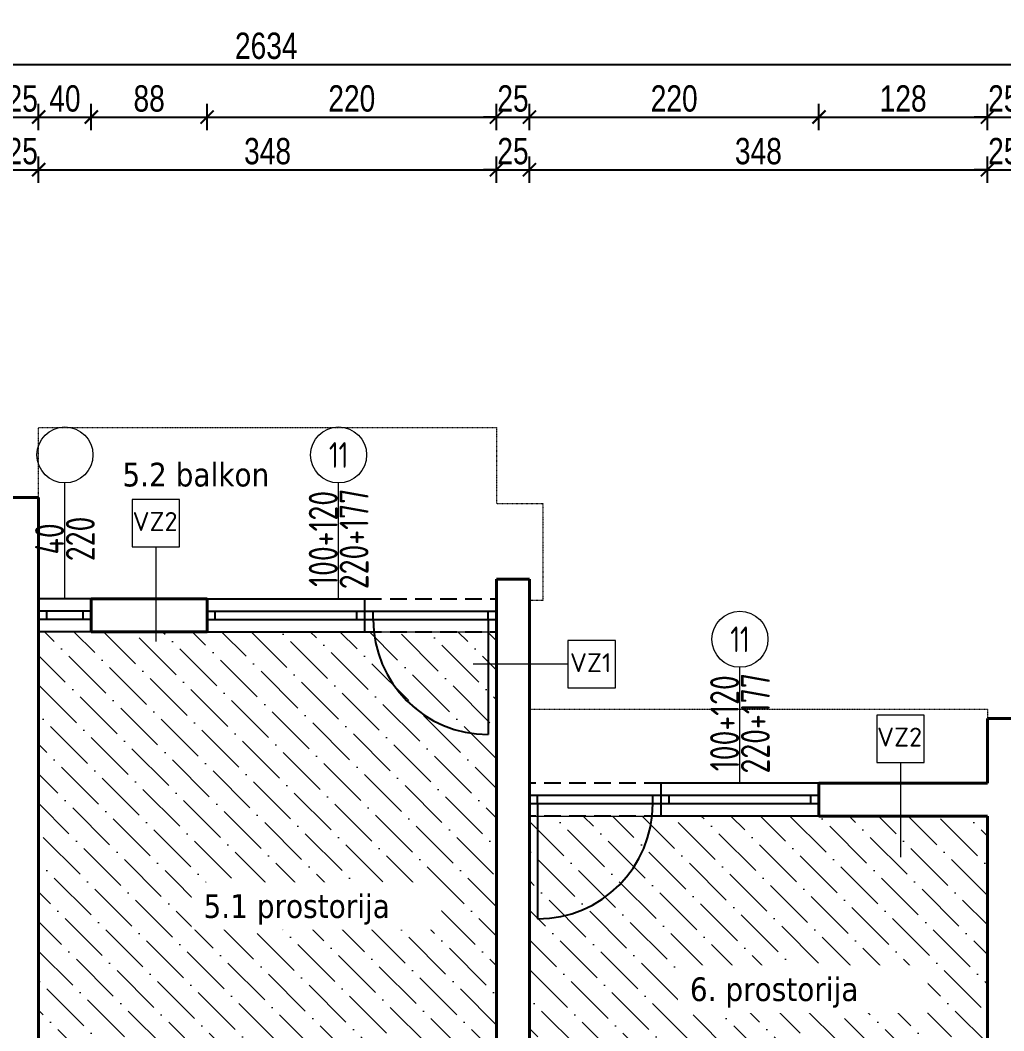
# Model space of a CAD drawing. Header units: millimetres. Extents: x 195897 to 285417, y -229751 to -116129.
# Drawn here: x 210151 to 210899, y -222192 to -221425 of the extents above; entities that cross this region are included whole.
import ezdxf
from ezdxf.enums import TextEntityAlignment as Align

# ---------------------------------------------------------------- set-up
doc = ezdxf.new("R2010")
doc.units = ezdxf.units.MM
doc.header["$PDMODE"] = 2
doc.linetypes.add('HIDDEN', pattern=[0.375, 0.25, -0.125])
doc.linetypes.add('HIDDENX2', pattern=[19.05, 12.7, -6.35])
doc.layers.get('0').update_dxf_attribs({"lineweight": 0})
doc.layers.get('Defpoints').update_dxf_attribs({"color": 250, "lineweight": 0})
for name, color, linetype, lineweight in [('05-podgled-tanko', 144, 'HIDDEN', 0), ('06-hatch_grijano', 30, 'Continuous', 0), ('07-kote', 70, 'Continuous', 9), ('09-oznaka stavke', 1, 'Continuous', 0), ('5-TX', 113, 'Continuous', 5), ('TP_01 - 0.50', 1, 'Continuous', 40)]:
    doc.layers.add(name, color=color, linetype=linetype, lineweight=lineweight)
for name, color, linetype in [('TP_Hidden', 8, 'HIDDENX2'), ('TP_Otvori', 8, 'Continuous'), ('TP_Otvori.block', 8, 'Continuous')]:
    doc.layers.add(name, color=color, linetype=linetype)
doc.styles.add('isocpeur', font='isocpeur.ttf')
doc.styles.add('OPIS', font='hrcom.shx', dxfattribs={"width": 0.8, "height": 20})
doc.styles.add('tahoma10', font='tahoma.ttf', dxfattribs={"height": 2})
doc.dimstyles.new('ISO-25', dxfattribs={"dimtxt": 20, "dimasz": 10, "dimexe": 10, "dimexo": 10, "dimgap": 4, "dimtad": 1, "dimdec": 0, "dimtxsty": 'OPIS', "dimblk": 'ARCHTICK', "dimcen": 10, "dimdle": 10, "dimadec": 0, "dimazin": 0, "dimtfac": 1, "dimtdec": 0, "dimtix": 1, "dimtmove": 0, "dimatfit": 3, "dimldrblk": 'ARCHTICK', "dimfxl": 10, "dimfxlon": 1, "dimarcsym": 0})

# ---------------------------------------------------------------- blocks, each defined once
blk = doc.blocks.new('*U665')
at = {"layer": 'TP_01 - 0.50'}
for p, q in [((0, 0), (0, -30)), ((48, 0), (48, -30))]:
    blk.add_line(p, q, dxfattribs=at)
at = {"layer": 'TP_Otvori'}
for p, q in [((0, 0), (48, 0)), ((0, -11.25), (48, -11.25)), ((7.5, -11.25), (7.5, -18.75)), ((40.5, -11.25), (40.5, -18.75)), ((0, -18.75), (48, -18.75)), ((0, -30), (48, -30))]:
    blk.add_line(p, q, dxfattribs=at)
blk = doc.blocks.new('_ArchTick')
at = {"color": 0, "linetype": 'ByBlock', "lineweight": 0, "const_width": 0.15}
blk.add_lwpolyline([(-0.5, -0.5), (0.5, 0.5)], dxfattribs=at)
blk = doc.blocks.new('*D939')
at = {"layer": '07-kote', "color": 0, "linetype": 'Continuous', "lineweight": -2, "ltscale": 0.5, "transparency": 16777216}
for p, q in [((210140.44, -221548.16), (210140.44, -221528.16)), ((210165.44, -221548.16), (210165.44, -221528.16)), ((210140.44, -221538.16), (210130.44, -221538.16)), ((210140.44, -221538.16), (210165.44, -221538.16)), ((210165.44, -221538.16), (210175.44, -221538.16))]:
    blk.add_line(p, q, dxfattribs=at)
at = {"layer": 'Defpoints', "color": 0, "linetype": 'Continuous', "ltscale": 0.5, "transparency": 16777216}
for p in [(210165.44, -221538.16), (210140.44, -221675.69), (210165.44, -221675.69)]:
    blk.add_point(p, dxfattribs=at)
at = {"layer": '07-kote', "color": 0, "linetype": 'Continuous', "lineweight": -2, "ltscale": 0.5, "transparency": 16777216, "xscale": 10, "yscale": 10, "zscale": 10}
blk.add_blockref('_ArchTick', (210140.44, -221538.16), dxfattribs=at)
at = {"layer": '07-kote', "color": 0, "linetype": 'Continuous', "lineweight": -2, "ltscale": 0.5, "transparency": 16777216, "xscale": 10, "yscale": 10, "zscale": 10, "rotation": 180}
blk.add_blockref('_ArchTick', (210165.44, -221538.16), dxfattribs=at)
at = {"layer": '07-kote', "color": 0, "linetype": 'Continuous', "lineweight": 15, "ltscale": 0.5, "transparency": 16777216, "insert": (210152.94, -221524.16), "char_height": 20, "attachment_point": 5, "style": 'OPIS'}
blk.add_mtext('25', dxfattribs=at)
blk = doc.blocks.new('*D940')
at = {"layer": '07-kote', "color": 0, "linetype": 'Continuous', "lineweight": -2, "ltscale": 0.5, "transparency": 16777216}
for p, q in [((210165.44, -221548.16), (210165.44, -221528.16)), ((210513.44, -221548.16), (210513.44, -221528.16)), ((210155.44, -221538.16), (210523.44, -221538.16))]:
    blk.add_line(p, q, dxfattribs=at)
at = {"layer": 'Defpoints', "color": 0, "linetype": 'Continuous', "ltscale": 0.5, "transparency": 16777216}
for p in [(210513.44, -221538.16), (210165.44, -221675.69), (210513.44, -221737.69)]:
    blk.add_point(p, dxfattribs=at)
at = {"layer": '07-kote', "color": 0, "linetype": 'Continuous', "lineweight": -2, "ltscale": 0.5, "transparency": 16777216, "xscale": 10, "yscale": 10, "zscale": 10, "rotation": 180}
blk.add_blockref('_ArchTick', (210165.44, -221538.16), dxfattribs=at)
at = {"layer": '07-kote', "color": 0, "linetype": 'Continuous', "lineweight": -2, "ltscale": 0.5, "transparency": 16777216, "xscale": 10, "yscale": 10, "zscale": 10}
blk.add_blockref('_ArchTick', (210513.44, -221538.16), dxfattribs=at)
at = {"layer": '07-kote', "color": 0, "linetype": 'Continuous', "lineweight": 15, "ltscale": 0.5, "transparency": 16777216, "insert": (210339.44, -221524.16), "char_height": 20, "attachment_point": 5, "style": 'OPIS'}
blk.add_mtext('348', dxfattribs=at)
blk = doc.blocks.new('*D941')
at = {"layer": '07-kote', "color": 0, "linetype": 'Continuous', "lineweight": -2, "ltscale": 0.5, "transparency": 16777216}
for p, q in [((210513.44, -221548.16), (210513.44, -221528.16)), ((210538.44, -221548.16), (210538.44, -221528.16)), ((210513.44, -221538.16), (210503.44, -221538.16)), ((210513.44, -221538.16), (210538.44, -221538.16)), ((210538.44, -221538.16), (210548.44, -221538.16))]:
    blk.add_line(p, q, dxfattribs=at)
at = {"layer": 'Defpoints', "color": 0, "linetype": 'Continuous', "ltscale": 0.5, "transparency": 16777216}
for p in [(210538.44, -221538.16), (210513.44, -221737.69), (210538.44, -221737.69)]:
    blk.add_point(p, dxfattribs=at)
at = {"layer": '07-kote', "color": 0, "linetype": 'Continuous', "lineweight": -2, "ltscale": 0.5, "transparency": 16777216, "xscale": 10, "yscale": 10, "zscale": 10}
blk.add_blockref('_ArchTick', (210513.44, -221538.16), dxfattribs=at)
at = {"layer": '07-kote', "color": 0, "linetype": 'Continuous', "lineweight": -2, "ltscale": 0.5, "transparency": 16777216, "xscale": 10, "yscale": 10, "zscale": 10, "rotation": 180}
blk.add_blockref('_ArchTick', (210538.44, -221538.16), dxfattribs=at)
at = {"layer": '07-kote', "color": 0, "linetype": 'Continuous', "lineweight": 15, "ltscale": 0.5, "transparency": 16777216, "insert": (210525.94, -221524.16), "char_height": 20, "attachment_point": 5, "style": 'OPIS'}
blk.add_mtext('25', dxfattribs=at)
blk = doc.blocks.new('*D942')
at = {"layer": '07-kote', "color": 0, "linetype": 'Continuous', "lineweight": -2, "ltscale": 0.5, "transparency": 16777216}
for p, q in [((210538.44, -221548.16), (210538.44, -221528.16)), ((210886.44, -221548.16), (210886.44, -221528.16)), ((210528.44, -221538.16), (210896.44, -221538.16))]:
    blk.add_line(p, q, dxfattribs=at)
at = {"layer": 'Defpoints', "color": 0, "linetype": 'Continuous', "ltscale": 0.5, "transparency": 16777216}
for p in [(210886.44, -221538.16), (210538.44, -221737.69), (210886.44, -221843.69)]:
    blk.add_point(p, dxfattribs=at)
at = {"layer": '07-kote', "color": 0, "linetype": 'Continuous', "lineweight": -2, "ltscale": 0.5, "transparency": 16777216, "xscale": 10, "yscale": 10, "zscale": 10, "rotation": 180}
blk.add_blockref('_ArchTick', (210538.44, -221538.16), dxfattribs=at)
at = {"layer": '07-kote', "color": 0, "linetype": 'Continuous', "lineweight": -2, "ltscale": 0.5, "transparency": 16777216, "xscale": 10, "yscale": 10, "zscale": 10}
blk.add_blockref('_ArchTick', (210886.44, -221538.16), dxfattribs=at)
at = {"layer": '07-kote', "color": 0, "linetype": 'Continuous', "lineweight": 15, "ltscale": 0.5, "transparency": 16777216, "insert": (210712.44, -221524.16), "char_height": 20, "attachment_point": 5, "style": 'OPIS'}
blk.add_mtext('348', dxfattribs=at)
blk = doc.blocks.new('*D943')
at = {"layer": '07-kote', "color": 0, "linetype": 'Continuous', "lineweight": -2, "ltscale": 0.5, "transparency": 16777216}
for p, q in [((210886.44, -221548.16), (210886.44, -221528.16)), ((210911.44, -221548.16), (210911.44, -221528.16)), ((210886.44, -221538.16), (210876.44, -221538.16)), ((210886.44, -221538.16), (210911.44, -221538.16)), ((210911.44, -221538.16), (210921.44, -221538.16))]:
    blk.add_line(p, q, dxfattribs=at)
at = {"layer": 'Defpoints', "color": 0, "linetype": 'Continuous', "ltscale": 0.5, "transparency": 16777216}
for p in [(210911.44, -221538.16), (210886.44, -221843.69), (210911.44, -221843.69)]:
    blk.add_point(p, dxfattribs=at)
at = {"layer": '07-kote', "color": 0, "linetype": 'Continuous', "lineweight": -2, "ltscale": 0.5, "transparency": 16777216, "xscale": 10, "yscale": 10, "zscale": 10}
blk.add_blockref('_ArchTick', (210886.44, -221538.16), dxfattribs=at)
at = {"layer": '07-kote', "color": 0, "linetype": 'Continuous', "lineweight": -2, "ltscale": 0.5, "transparency": 16777216, "xscale": 10, "yscale": 10, "zscale": 10, "rotation": 180}
blk.add_blockref('_ArchTick', (210911.44, -221538.16), dxfattribs=at)
at = {"layer": '07-kote', "color": 0, "linetype": 'Continuous', "lineweight": 15, "ltscale": 0.5, "transparency": 16777216, "insert": (210898.94, -221524.16), "char_height": 20, "attachment_point": 5, "style": 'OPIS'}
blk.add_mtext('25', dxfattribs=at)
blk = doc.blocks.new('*D1004')
at = {"layer": '07-kote', "color": 0, "linetype": 'Continuous', "lineweight": -2, "ltscale": 0.5, "transparency": 16777216}
for p, q in [((210140.44, -221508.16), (210140.44, -221488.16)), ((210165.44, -221508.16), (210165.44, -221488.16)), ((210140.44, -221498.16), (210130.44, -221498.16)), ((210140.44, -221498.16), (210165.44, -221498.16)), ((210165.44, -221498.16), (210175.44, -221498.16))]:
    blk.add_line(p, q, dxfattribs=at)
at = {"layer": 'Defpoints', "color": 0, "linetype": 'Continuous', "ltscale": 0.5, "transparency": 16777216}
for p in [(210165.44, -221498.16), (210140.44, -221685.78), (210165.44, -221685.78)]:
    blk.add_point(p, dxfattribs=at)
at = {"layer": '07-kote', "color": 0, "linetype": 'Continuous', "lineweight": -2, "ltscale": 0.5, "transparency": 16777216, "xscale": 10, "yscale": 10, "zscale": 10}
blk.add_blockref('_ArchTick', (210140.44, -221498.16), dxfattribs=at)
at = {"layer": '07-kote', "color": 0, "linetype": 'Continuous', "lineweight": -2, "ltscale": 0.5, "transparency": 16777216, "xscale": 10, "yscale": 10, "zscale": 10, "rotation": 180}
blk.add_blockref('_ArchTick', (210165.44, -221498.16), dxfattribs=at)
at = {"layer": '07-kote', "color": 0, "linetype": 'Continuous', "lineweight": 15, "ltscale": 0.5, "transparency": 16777216, "insert": (210152.94, -221484.16), "char_height": 20, "attachment_point": 5, "style": 'OPIS'}
blk.add_mtext('25', dxfattribs=at)
blk = doc.blocks.new('*D1005')
at = {"layer": '07-kote', "color": 0, "linetype": 'Continuous', "lineweight": -2, "ltscale": 0.5, "transparency": 16777216}
for p, q in [((210165.44, -221508.16), (210165.44, -221488.16)), ((210205.44, -221508.16), (210205.44, -221488.16)), ((210155.44, -221498.16), (210215.44, -221498.16))]:
    blk.add_line(p, q, dxfattribs=at)
at = {"layer": 'Defpoints', "color": 0, "linetype": 'Continuous', "ltscale": 0.5, "transparency": 16777216}
for p in [(210205.44, -221498.16), (210165.44, -221685.78), (210205.44, -221762.78)]:
    blk.add_point(p, dxfattribs=at)
at = {"layer": '07-kote', "color": 0, "linetype": 'Continuous', "lineweight": -2, "ltscale": 0.5, "transparency": 16777216, "xscale": 10, "yscale": 10, "zscale": 10, "rotation": 180}
blk.add_blockref('_ArchTick', (210165.44, -221498.16), dxfattribs=at)
at = {"layer": '07-kote', "color": 0, "linetype": 'Continuous', "lineweight": -2, "ltscale": 0.5, "transparency": 16777216, "xscale": 10, "yscale": 10, "zscale": 10}
blk.add_blockref('_ArchTick', (210205.44, -221498.16), dxfattribs=at)
at = {"layer": '07-kote', "color": 0, "linetype": 'Continuous', "lineweight": 15, "ltscale": 0.5, "transparency": 16777216, "insert": (210185.44, -221484.16), "char_height": 20, "attachment_point": 5, "style": 'OPIS'}
blk.add_mtext('40', dxfattribs=at)
blk = doc.blocks.new('*D1006')
at = {"layer": '07-kote', "color": 0, "linetype": 'Continuous', "lineweight": -2, "ltscale": 0.5, "transparency": 16777216}
for p, q in [((210205.44, -221508.16), (210205.44, -221488.16)), ((210293.44, -221508.16), (210293.44, -221488.16)), ((210195.44, -221498.16), (210303.44, -221498.16))]:
    blk.add_line(p, q, dxfattribs=at)
at = {"layer": 'Defpoints', "color": 0, "linetype": 'Continuous', "ltscale": 0.5, "transparency": 16777216}
for p in [(210293.44, -221498.16), (210205.44, -221762.78), (210293.44, -221762.78)]:
    blk.add_point(p, dxfattribs=at)
at = {"layer": '07-kote', "color": 0, "linetype": 'Continuous', "lineweight": -2, "ltscale": 0.5, "transparency": 16777216, "xscale": 10, "yscale": 10, "zscale": 10, "rotation": 180}
blk.add_blockref('_ArchTick', (210205.44, -221498.16), dxfattribs=at)
at = {"layer": '07-kote', "color": 0, "linetype": 'Continuous', "lineweight": -2, "ltscale": 0.5, "transparency": 16777216, "xscale": 10, "yscale": 10, "zscale": 10}
blk.add_blockref('_ArchTick', (210293.44, -221498.16), dxfattribs=at)
at = {"layer": '07-kote', "color": 0, "linetype": 'Continuous', "lineweight": 15, "ltscale": 0.5, "transparency": 16777216, "insert": (210249.44, -221484.16), "char_height": 20, "attachment_point": 5, "style": 'OPIS'}
blk.add_mtext('88', dxfattribs=at)
blk = doc.blocks.new('*D1007')
at = {"layer": '07-kote', "color": 0, "linetype": 'Continuous', "lineweight": -2, "ltscale": 0.5, "transparency": 16777216}
for p, q in [((210293.44, -221508.16), (210293.44, -221488.16)), ((210513.44, -221508.16), (210513.44, -221488.16)), ((210283.44, -221498.16), (210523.44, -221498.16))]:
    blk.add_line(p, q, dxfattribs=at)
at = {"layer": 'Defpoints', "color": 0, "linetype": 'Continuous', "ltscale": 0.5, "transparency": 16777216}
for p in [(210513.44, -221498.16), (210513.44, -221747.78), (210293.44, -221762.78)]:
    blk.add_point(p, dxfattribs=at)
at = {"layer": '07-kote', "color": 0, "linetype": 'Continuous', "lineweight": -2, "ltscale": 0.5, "transparency": 16777216, "xscale": 10, "yscale": 10, "zscale": 10, "rotation": 180}
blk.add_blockref('_ArchTick', (210293.44, -221498.16), dxfattribs=at)
at = {"layer": '07-kote', "color": 0, "linetype": 'Continuous', "lineweight": -2, "ltscale": 0.5, "transparency": 16777216, "xscale": 10, "yscale": 10, "zscale": 10}
blk.add_blockref('_ArchTick', (210513.44, -221498.16), dxfattribs=at)
at = {"layer": '07-kote', "color": 0, "linetype": 'Continuous', "lineweight": 15, "ltscale": 0.5, "transparency": 16777216, "insert": (210403.44, -221484.16), "char_height": 20, "attachment_point": 5, "style": 'OPIS'}
blk.add_mtext('220', dxfattribs=at)
blk = doc.blocks.new('*D1008')
at = {"layer": '07-kote', "color": 0, "linetype": 'Continuous', "lineweight": -2, "ltscale": 0.5, "transparency": 16777216}
for p, q in [((210513.44, -221508.16), (210513.44, -221488.16)), ((210538.44, -221508.16), (210538.44, -221488.16)), ((210513.44, -221498.16), (210503.44, -221498.16)), ((210513.44, -221498.16), (210538.44, -221498.16)), ((210538.44, -221498.16), (210548.44, -221498.16))]:
    blk.add_line(p, q, dxfattribs=at)
at = {"layer": 'Defpoints', "color": 0, "linetype": 'Continuous', "ltscale": 0.5, "transparency": 16777216}
for p in [(210538.44, -221498.16), (210513.44, -221747.78), (210538.44, -221747.78)]:
    blk.add_point(p, dxfattribs=at)
at = {"layer": '07-kote', "color": 0, "linetype": 'Continuous', "lineweight": -2, "ltscale": 0.5, "transparency": 16777216, "xscale": 10, "yscale": 10, "zscale": 10}
blk.add_blockref('_ArchTick', (210513.44, -221498.16), dxfattribs=at)
at = {"layer": '07-kote', "color": 0, "linetype": 'Continuous', "lineweight": -2, "ltscale": 0.5, "transparency": 16777216, "xscale": 10, "yscale": 10, "zscale": 10, "rotation": 180}
blk.add_blockref('_ArchTick', (210538.44, -221498.16), dxfattribs=at)
at = {"layer": '07-kote', "color": 0, "linetype": 'Continuous', "lineweight": 15, "ltscale": 0.5, "transparency": 16777216, "insert": (210525.94, -221484.16), "char_height": 20, "attachment_point": 5, "style": 'OPIS'}
blk.add_mtext('25', dxfattribs=at)
blk = doc.blocks.new('*D1009')
at = {"layer": '07-kote', "color": 0, "linetype": 'Continuous', "lineweight": -2, "ltscale": 0.5, "transparency": 16777216}
for p, q in [((210538.44, -221508.16), (210538.44, -221488.16)), ((210758.44, -221508.16), (210758.44, -221488.16)), ((210528.44, -221498.16), (210768.44, -221498.16))]:
    blk.add_line(p, q, dxfattribs=at)
at = {"layer": 'Defpoints', "color": 0, "linetype": 'Continuous', "ltscale": 0.5, "transparency": 16777216}
for p in [(210758.44, -221498.16), (210538.44, -221747.78), (210758.44, -221902.78)]:
    blk.add_point(p, dxfattribs=at)
at = {"layer": '07-kote', "color": 0, "linetype": 'Continuous', "lineweight": -2, "ltscale": 0.5, "transparency": 16777216, "xscale": 10, "yscale": 10, "zscale": 10, "rotation": 180}
blk.add_blockref('_ArchTick', (210538.44, -221498.16), dxfattribs=at)
at = {"layer": '07-kote', "color": 0, "linetype": 'Continuous', "lineweight": -2, "ltscale": 0.5, "transparency": 16777216, "xscale": 10, "yscale": 10, "zscale": 10}
blk.add_blockref('_ArchTick', (210758.44, -221498.16), dxfattribs=at)
at = {"layer": '07-kote', "color": 0, "linetype": 'Continuous', "lineweight": 15, "ltscale": 0.5, "transparency": 16777216, "insert": (210648.44, -221484.16), "char_height": 20, "attachment_point": 5, "style": 'OPIS'}
blk.add_mtext('220', dxfattribs=at)
blk = doc.blocks.new('*D1010')
at = {"layer": '07-kote', "color": 0, "linetype": 'Continuous', "lineweight": -2, "ltscale": 0.5, "transparency": 16777216}
for p, q in [((210758.44, -221508.16), (210758.44, -221488.16)), ((210886.44, -221508.16), (210886.44, -221488.16)), ((210748.44, -221498.16), (210896.44, -221498.16))]:
    blk.add_line(p, q, dxfattribs=at)
at = {"layer": 'Defpoints', "color": 0, "linetype": 'Continuous', "ltscale": 0.5, "transparency": 16777216}
for p in [(210886.44, -221498.16), (210886.44, -221853.78), (210758.44, -221902.78)]:
    blk.add_point(p, dxfattribs=at)
at = {"layer": '07-kote', "color": 0, "linetype": 'Continuous', "lineweight": -2, "ltscale": 0.5, "transparency": 16777216, "xscale": 10, "yscale": 10, "zscale": 10, "rotation": 180}
blk.add_blockref('_ArchTick', (210758.44, -221498.16), dxfattribs=at)
at = {"layer": '07-kote', "color": 0, "linetype": 'Continuous', "lineweight": -2, "ltscale": 0.5, "transparency": 16777216, "xscale": 10, "yscale": 10, "zscale": 10}
blk.add_blockref('_ArchTick', (210886.44, -221498.16), dxfattribs=at)
at = {"layer": '07-kote', "color": 0, "linetype": 'Continuous', "lineweight": 15, "ltscale": 0.5, "transparency": 16777216, "insert": (210822.44, -221484.16), "char_height": 20, "attachment_point": 5, "style": 'OPIS'}
blk.add_mtext('128', dxfattribs=at)
blk = doc.blocks.new('*D1011')
at = {"layer": '07-kote', "color": 0, "linetype": 'Continuous', "lineweight": -2, "ltscale": 0.5, "transparency": 16777216}
for p, q in [((210886.44, -221508.16), (210886.44, -221488.16)), ((210911.44, -221508.16), (210911.44, -221488.16)), ((210886.44, -221498.16), (210876.44, -221498.16)), ((210886.44, -221498.16), (210911.44, -221498.16)), ((210911.44, -221498.16), (210921.44, -221498.16))]:
    blk.add_line(p, q, dxfattribs=at)
at = {"layer": 'Defpoints', "color": 0, "linetype": 'Continuous', "ltscale": 0.5, "transparency": 16777216}
for p in [(210911.44, -221498.16), (210886.44, -221853.78), (210911.44, -221853.78)]:
    blk.add_point(p, dxfattribs=at)
at = {"layer": '07-kote', "color": 0, "linetype": 'Continuous', "lineweight": -2, "ltscale": 0.5, "transparency": 16777216, "xscale": 10, "yscale": 10, "zscale": 10}
blk.add_blockref('_ArchTick', (210886.44, -221498.16), dxfattribs=at)
at = {"layer": '07-kote', "color": 0, "linetype": 'Continuous', "lineweight": -2, "ltscale": 0.5, "transparency": 16777216, "xscale": 10, "yscale": 10, "zscale": 10, "rotation": 180}
blk.add_blockref('_ArchTick', (210911.44, -221498.16), dxfattribs=at)
at = {"layer": '07-kote', "color": 0, "linetype": 'Continuous', "lineweight": 15, "ltscale": 0.5, "transparency": 16777216, "insert": (210898.94, -221484.16), "char_height": 20, "attachment_point": 5, "style": 'OPIS'}
blk.add_mtext('25', dxfattribs=at)
blk = doc.blocks.new('*D1019')
at = {"layer": '07-kote', "color": 0, "linetype": 'Continuous', "lineweight": -2, "ltscale": 0.5, "transparency": 16777216}
for p, q in [((211911.02, -221879.03), (211911.02, -222014.03)), ((211901.02, -221889.03), (211921.02, -221889.03)), ((211901.02, -222004.03), (211921.02, -222004.03))]:
    blk.add_line(p, q, dxfattribs=at)
at = {"layer": 'Defpoints', "color": 0, "linetype": 'Continuous', "ltscale": 0.5, "transparency": 16777216}
for p in [(210293.44, -221889.03), (210900.84, -222004.03), (211911.02, -222004.03)]:
    blk.add_point(p, dxfattribs=at)
at = {"layer": '07-kote', "color": 0, "linetype": 'Continuous', "lineweight": -2, "ltscale": 0.5, "transparency": 16777216, "xscale": 10, "yscale": 10, "zscale": 10}
for p, rotation in [((211911.02, -221889.03), 90), ((211911.02, -222004.03), 270)]:
    blk.add_blockref('_ArchTick', p, dxfattribs=dict(at, rotation=rotation))
at = {"layer": '07-kote', "color": 0, "linetype": 'Continuous', "lineweight": 15, "ltscale": 0.5, "transparency": 16777216, "insert": (211897.02, -221946.53), "char_height": 20, "attachment_point": 5, "rotation": 90, "style": 'OPIS'}
blk.add_mtext('115', dxfattribs=at)
blk = doc.blocks.new('*D1032')
at = {"layer": '07-kote', "color": 0, "linetype": 'Continuous', "lineweight": -2, "ltscale": 0.5, "transparency": 16777216}
for p, q in [((211951.02, -221839.03), (211951.02, -222003.03)), ((211941.02, -221849.03), (211961.02, -221849.03)), ((211941.02, -221993.03), (211961.02, -221993.03))]:
    blk.add_line(p, q, dxfattribs=at)
at = {"layer": 'Defpoints', "color": 0, "linetype": 'Continuous', "ltscale": 0.5, "transparency": 16777216}
for p in [(210670.53, -221849.03), (211416.53, -221993.03), (211951.02, -221993.03)]:
    blk.add_point(p, dxfattribs=at)
at = {"layer": '07-kote', "color": 0, "linetype": 'Continuous', "lineweight": -2, "ltscale": 0.5, "transparency": 16777216, "xscale": 10, "yscale": 10, "zscale": 10}
for p, rotation in [((211951.02, -221849.03), 90), ((211951.02, -221993.03), 270)]:
    blk.add_blockref('_ArchTick', p, dxfattribs=dict(at, rotation=rotation))
at = {"layer": '07-kote', "color": 0, "linetype": 'Continuous', "lineweight": 15, "ltscale": 0.5, "transparency": 16777216, "insert": (211937.02, -221921.03), "char_height": 20, "attachment_point": 5, "rotation": 90, "style": 'OPIS'}
blk.add_mtext('144', dxfattribs=at)
blk = doc.blocks.new('*D1158')
at = {"layer": '07-kote', "color": 0, "linetype": 'ByBlock', "lineweight": -2, "ltscale": 5, "transparency": 16777216}
for p, q in [((211951.02, -221859.03), (211951.02, -221724.03)), ((211941.02, -221734.03), (211961.02, -221734.03)), ((211941.02, -221849.03), (211961.02, -221849.03))]:
    blk.add_line(p, q, dxfattribs=at)
at = {"layer": 'Defpoints', "color": 0, "linetype": 'ByBlock', "ltscale": 5, "transparency": 16777216}
for p in [(210513.44, -221734.03), (211951.02, -221734.03), (210538.44, -221849.03)]:
    blk.add_point(p, dxfattribs=at)
at = {"layer": '07-kote', "color": 0, "linetype": 'ByBlock', "lineweight": -2, "ltscale": 5, "transparency": 16777216, "xscale": 10, "yscale": 10, "zscale": 10}
for p, rotation in [((211951.02, -221734.03), 90), ((211951.02, -221849.03), 270)]:
    blk.add_blockref('_ArchTick', p, dxfattribs=dict(at, rotation=rotation))
at = {"layer": '07-kote', "color": 0, "linetype": 'ByBlock', "ltscale": 5, "transparency": 16777216, "insert": (211937.02, -221791.53), "char_height": 20, "attachment_point": 5, "rotation": 90, "style": 'OPIS'}
blk.add_mtext('115', dxfattribs=at)
blk = doc.blocks.new('*D1164')
at = {"layer": '07-kote', "color": 0, "linetype": 'ByBlock', "lineweight": -2, "ltscale": 5, "transparency": 16777216}
for p, q in [((209021.44, -221468.16), (209021.44, -221448.16)), ((211655.44, -221468.16), (211655.44, -221448.16)), ((209011.44, -221458.16), (211665.44, -221458.16))]:
    blk.add_line(p, q, dxfattribs=at)
at = {"layer": 'Defpoints', "color": 0, "linetype": 'ByBlock', "ltscale": 5, "transparency": 16777216}
for p in [(211655.44, -221458.16), (209021.44, -222184.03), (211655.44, -222184.03)]:
    blk.add_point(p, dxfattribs=at)
at = {"layer": '07-kote', "color": 0, "linetype": 'ByBlock', "lineweight": -2, "ltscale": 5, "transparency": 16777216, "xscale": 10, "yscale": 10, "zscale": 10, "rotation": 180}
blk.add_blockref('_ArchTick', (209021.44, -221458.16), dxfattribs=at)
at = {"layer": '07-kote', "color": 0, "linetype": 'ByBlock', "lineweight": -2, "ltscale": 5, "transparency": 16777216, "xscale": 10, "yscale": 10, "zscale": 10}
blk.add_blockref('_ArchTick', (211655.44, -221458.16), dxfattribs=at)
at = {"layer": '07-kote', "color": 0, "linetype": 'ByBlock', "ltscale": 5, "transparency": 16777216, "insert": (210338.44, -221444.16), "char_height": 20, "attachment_point": 5, "style": 'OPIS'}
blk.add_mtext('2634', dxfattribs=at)
blk = doc.blocks.new('*D1167')
at = {"layer": '07-kote', "color": 0, "linetype": 'ByBlock', "lineweight": -2, "ltscale": 5, "transparency": 16777216}
for p, q in [((208966.44, -221428.16), (208966.44, -221408.16)), ((211710.44, -221428.16), (211710.44, -221408.16)), ((208956.44, -221418.16), (211720.44, -221418.16))]:
    blk.add_line(p, q, dxfattribs=at)
at = {"layer": 'Defpoints', "color": 0, "linetype": 'ByBlock', "ltscale": 5, "transparency": 16777216}
for p in [(211710.44, -221418.16), (208966.44, -221448.16), (211710.44, -221448.16)]:
    blk.add_point(p, dxfattribs=at)
at = {"layer": '07-kote', "color": 0, "linetype": 'ByBlock', "lineweight": -2, "ltscale": 5, "transparency": 16777216, "xscale": 10, "yscale": 10, "zscale": 10, "rotation": 180}
blk.add_blockref('_ArchTick', (208966.44, -221418.16), dxfattribs=at)
at = {"layer": '07-kote', "color": 0, "linetype": 'ByBlock', "lineweight": -2, "ltscale": 5, "transparency": 16777216, "xscale": 10, "yscale": 10, "zscale": 10}
blk.add_blockref('_ArchTick', (211710.44, -221418.16), dxfattribs=at)
at = {"layer": '07-kote', "color": 0, "linetype": 'ByBlock', "ltscale": 5, "transparency": 16777216, "insert": (210338.44, -221404.16), "char_height": 20, "attachment_point": 5, "style": 'OPIS'}
blk.add_mtext('2744', dxfattribs=at)
blk = doc.blocks.new('*D1172')
at = {"layer": '07-kote', "color": 0, "linetype": 'ByBlock', "lineweight": -2, "ltscale": 5, "transparency": 16777216}
for p, q in [((211911.02, -221864.03), (211911.02, -221854.03)), ((211901.02, -221864.03), (211921.02, -221864.03)), ((211911.02, -221889.03), (211911.02, -221864.03)), ((211901.02, -221889.03), (211921.02, -221889.03)), ((211911.02, -221889.03), (211911.02, -221899.03))]:
    blk.add_line(p, q, dxfattribs=at)
at = {"layer": 'Defpoints', "color": 0, "linetype": 'ByBlock', "ltscale": 5, "transparency": 16777216}
for p in [(210249.44, -221864.03), (211911.02, -221864.03), (210293.44, -221889.03)]:
    blk.add_point(p, dxfattribs=at)
at = {"layer": '07-kote', "color": 0, "linetype": 'ByBlock', "lineweight": -2, "ltscale": 5, "transparency": 16777216, "xscale": 10, "yscale": 10, "zscale": 10}
for p, rotation in [((211911.02, -221864.03), 270), ((211911.02, -221889.03), 90)]:
    blk.add_blockref('_ArchTick', p, dxfattribs=dict(at, rotation=rotation))
at = {"layer": '07-kote', "color": 0, "linetype": 'ByBlock', "ltscale": 5, "transparency": 16777216, "insert": (211897.02, -221876.53), "char_height": 20, "attachment_point": 5, "rotation": 90, "style": 'OPIS'}
blk.add_mtext('25', dxfattribs=at)
blk = doc.blocks.new('*D1173')
at = {"layer": '07-kote', "color": 0, "linetype": 'ByBlock', "lineweight": -2, "ltscale": 5, "transparency": 16777216}
for p, q in [((211911.02, -221874.03), (211911.02, -221777.03)), ((211901.02, -221787.03), (211921.02, -221787.03)), ((211901.02, -221864.03), (211921.02, -221864.03))]:
    blk.add_line(p, q, dxfattribs=at)
at = {"layer": 'Defpoints', "color": 0, "linetype": 'ByBlock', "ltscale": 5, "transparency": 16777216}
for p in [(210165.44, -221787.03), (211911.02, -221787.03), (210249.44, -221864.03)]:
    blk.add_point(p, dxfattribs=at)
at = {"layer": '07-kote', "color": 0, "linetype": 'ByBlock', "lineweight": -2, "ltscale": 5, "transparency": 16777216, "xscale": 10, "yscale": 10, "zscale": 10}
for p, rotation in [((211911.02, -221787.03), 90), ((211911.02, -221864.03), 270)]:
    blk.add_blockref('_ArchTick', p, dxfattribs=dict(at, rotation=rotation))
at = {"layer": '07-kote', "color": 0, "linetype": 'ByBlock', "ltscale": 5, "transparency": 16777216, "insert": (211897.02, -221825.53), "char_height": 20, "attachment_point": 5, "rotation": 90, "style": 'OPIS'}
blk.add_mtext('77', dxfattribs=at)
blk = doc.blocks.new('*D1174')
at = {"layer": '07-kote', "color": 0, "linetype": 'ByBlock', "lineweight": -2, "ltscale": 5, "transparency": 16777216}
for p, q in [((211911.02, -221797.03), (211911.02, -221724.03)), ((211901.02, -221734.03), (211921.02, -221734.03)), ((211901.02, -221787.03), (211921.02, -221787.03))]:
    blk.add_line(p, q, dxfattribs=at)
at = {"layer": 'Defpoints', "color": 0, "linetype": 'ByBlock', "ltscale": 5, "transparency": 16777216}
for p in [(210165.44, -221734.03), (211911.02, -221734.03), (210165.44, -221787.03)]:
    blk.add_point(p, dxfattribs=at)
at = {"layer": '07-kote', "color": 0, "linetype": 'ByBlock', "lineweight": -2, "ltscale": 5, "transparency": 16777216, "xscale": 10, "yscale": 10, "zscale": 10}
for p, rotation in [((211911.02, -221734.03), 90), ((211911.02, -221787.03), 270)]:
    blk.add_blockref('_ArchTick', p, dxfattribs=dict(at, rotation=rotation))
at = {"layer": '07-kote', "color": 0, "linetype": 'ByBlock', "ltscale": 5, "transparency": 16777216, "insert": (211897.02, -221760.53), "char_height": 20, "attachment_point": 5, "rotation": 90, "style": 'OPIS'}
blk.add_mtext('53', dxfattribs=at)
blk = doc.blocks.new('*U65')
at = {"ltscale": 0.1}
blk.add_line((0.125, 0.375), (0.625, 0.375), dxfattribs=at)
blk.add_lwpolyline([(-0.125, 0.25), (-0.125, 0.5), (0.125, 0.5), (0.125, 0.25)], close=True, dxfattribs=at)
at = {"style": 'isocpeur'}
blk.add_attdef('sl', text='', height=0.1, dxfattribs=at).set_placement((0.005, 0.3336), align=Align.CENTER)
blk = doc.blocks.new('*U64')
at = {"ltscale": 0.1}
blk.add_line((0, 0.25), (0, -0.25), dxfattribs=at)
blk.add_lwpolyline([(-0.125, 0.5), (0.125, 0.5), (0.125, 0.25), (-0.125, 0.25)], close=True, dxfattribs=at)
at = {"style": 'isocpeur'}
blk.add_attdef('sl', text='', height=0.1, dxfattribs=at).set_placement((0.005, 0.3336), align=Align.CENTER)
blk = doc.blocks.new('*U1889')
blk.add_lwpolyline([(0, 31.05), (0, -59.18)])
blk.add_circle((0, -81.02), 21.84)
at = {"style": 'isocpeur', "width": 0.75}
for tag, p in [('VIS', (-12, -15.62)), ('SIR', (12, -15.62))]:
    blk.add_attdef(tag, text='', height=15, rotation=270, dxfattribs=at).set_placement(p, align=Align.MIDDLE)
blk.add_attdef('BR', text='', height=20, rotation=180, dxfattribs=at).set_placement((0, -81.02), align=Align.MIDDLE_CENTER)

msp = doc.modelspace()

# ---------------------------------------------------------------- hatches: boundary and pattern name
at = {"layer": '06-hatch_grijano'}
h = msp.add_hatch(dxfattribs=at)
h.set_pattern_fill('ANSI36', color=256, scale=5, angle=270, style=0)
h.paths.add_polyline_path([(210165.44, -221889.03), (210513.44, -221889.03), (210513.44, -222389.03), (210165.44, -222389.03)])
h.paths.add_polyline_path([(210284.74, -222116.15), (210439.37, -222116.15), (210439.37, -222077.27), (210284.74, -222077.27)], flags=24)
h = msp.add_hatch(dxfattribs=at)
h.set_pattern_fill('ANSI36', color=256, scale=5, angle=270, style=0)
h.paths.add_polyline_path([(210538.44, -222029.03), (210886.44, -222029.03), (210886.44, -222409.03), (210668.44, -222409.03), (210668.44, -222389.03), (210538.44, -222389.03)])
h.paths.add_polyline_path([(210654.83, -222179.49), (210795.95, -222179.49), (210795.95, -222140.61), (210654.83, -222140.61)], flags=24)

# ---------------------------------------------------------------- linework, layer by layer
at = {"layer": '05-podgled-tanko'}
for q in [(210538.44, -221948.03), (210886.44, -221955.03)]:
    msp.add_line((210886.44, -221948.03), q, dxfattribs=at).dxf.unprotected_set("ltscale", 0)
at = {"layer": 'Defpoints', "linetype": 'ByBlock', "ltscale": 5}
for points in [[(208801.36, -221458.16), (212031.02, -221458.16)], [(208801.36, -221498.16), (212031.02, -221498.16)], [(208801.36, -221538.16), (212031.02, -221538.16)]]:
    msp.add_lwpolyline(points, dxfattribs=at)
at = {"layer": 'TP_01 - 0.50'}
for p, q in [((210165.44, -221787.03), (210140.44, -221787.03)), ((210165.44, -221864.03), (210165.44, -221787.03)), ((210513.44, -222389.03), (210513.44, -221849.03)), ((210538.44, -221849.03), (210513.44, -221849.03)), ((210538.44, -222004.03), (210538.44, -221849.03)), ((210165.44, -221864.03), (210165.44, -221889.03)), ((210205.44, -221864.03), (210293.44, -221864.03)), ((210205.44, -221864.03), (210205.44, -221889.03)), ((210293.44, -221889.03), (210293.44, -221864.03)), ((210165.44, -222389.03), (210165.44, -221889.03)), ((210205.44, -221889.03), (210293.44, -221889.03)), ((210886.44, -222004.03), (210886.44, -221955.03)), ((210911.44, -221955.03), (210886.44, -221955.03)), ((210538.44, -222004.03), (210538.44, -222029.03)), ((210886.44, -222004.03), (210758.44, -222004.03)), ((210758.44, -222004.03), (210758.44, -222029.03)), ((210538.44, -222414.03), (210538.44, -222029.03)), ((210886.44, -222029.03), (210758.44, -222029.03)), ((210886.44, -222260.03), (210886.44, -222029.03))]:
    msp.add_line(p, q, dxfattribs=at)
at = {"layer": 'TP_Hidden'}
for p, q in [((210413.44, -221864.03), (210513.44, -221864.03)), ((210413.44, -221889.03), (210513.44, -221889.03)), ((210638.44, -222004.03), (210538.44, -222004.03)), ((210638.44, -222029.03), (210538.44, -222029.03))]:
    msp.add_line(p, q, dxfattribs=at)
at = {"layer": 'TP_Otvori'}
for p, q in [((210293.44, -221864.03), (210413.44, -221864.03)), ((210413.44, -221889.03), (210413.44, -221864.03)), ((210293.44, -221873.41), (210413.44, -221873.41)), ((210299.69, -221879.66), (210299.69, -221873.41)), ((210407.19, -221879.66), (210407.19, -221873.41)), ((210413.44, -221873.41), (210513.44, -221873.41)), ((210419.69, -221879.66), (210419.69, -221873.41)), ((210507.19, -221879.66), (210507.19, -221873.41)), ((210293.44, -221879.66), (210413.44, -221879.66)), ((210413.44, -221879.66), (210513.44, -221879.66)), ((210507.19, -221879.66), (210507.19, -221967.16)), ((210293.44, -221889.03), (210413.44, -221889.03)), ((210638.44, -222029.03), (210638.44, -222004.03)), ((210758.44, -222004.03), (210638.44, -222004.03)), ((210638.44, -222013.41), (210538.44, -222013.41)), ((210544.69, -222019.66), (210544.69, -222013.41)), ((210632.19, -222019.66), (210632.19, -222013.41)), ((210758.44, -222013.41), (210638.44, -222013.41)), ((210644.69, -222019.66), (210644.69, -222013.41)), ((210752.19, -222019.66), (210752.19, -222013.41)), ((210638.44, -222019.66), (210538.44, -222019.66)), ((210544.69, -222019.66), (210544.69, -222107.16)), ((210758.44, -222019.66), (210638.44, -222019.66)), ((210758.44, -222029.03), (210638.44, -222029.03))]:
    msp.add_line(p, q, dxfattribs=at)
for centre, start, end in [((210507.19, -221879.66), 180, 270), ((210544.69, -222019.66), 270, 0)]:
    msp.add_arc(centre, 87.5, start, end, dxfattribs=at)

# ---------------------------------------------------------------- block references
at = {"layer": '09-oznaka stavke', "linetype": 'HIDDEN', "ltscale": 50}
ref = msp.add_blockref('*U1889', (210185.44, -221833.76), dxfattribs=dict(at, xscale=0.9750000000000001, yscale=0.9750000000000001, zscale=0.9750000000000001, rotation=180.0017924477389))
ref.add_attrib('SIR', '40', dxfattribs={"layer": '0', "height": 22, "rotation": 90.00179, "style": 'isocpeur', "width": 0.75}).set_placement((210173.74, -221818.53), align=Align.MIDDLE)
ref.add_attrib('VIS', '220', dxfattribs={"layer": '0', "height": 22, "rotation": 90.00179, "style": 'isocpeur', "width": 0.75}).set_placement((210197.14, -221818.53), align=Align.MIDDLE)
ref = msp.add_blockref('*U1889', (210698.44, -221973.76), dxfattribs=dict(at, xscale=0.9750000000000001, yscale=0.9750000000000001, zscale=0.9750000000000001, rotation=180.0017924477389))
ref.add_attrib('SIR', '100+120', dxfattribs={"layer": '0', "height": 22, "rotation": 90.00179, "style": 'isocpeur', "width": 0.75}).set_placement((210686.74, -221958.53), align=Align.MIDDLE)
ref.add_attrib('VIS', '220+177', dxfattribs={"layer": '0', "height": 22, "rotation": 90.00179, "style": 'isocpeur', "width": 0.75}).set_placement((210710.14, -221958.53), align=Align.MIDDLE)
ref.add_attrib('BR', '11', dxfattribs={"layer": '0', "height": 19.5, "rotation": 0.00179, "style": 'isocpeur', "width": 0.75}).set_placement((210698.44, -221894.77), align=Align.MIDDLE_CENTER)
at = {"layer": '5-TX'}
ref = msp.add_blockref('*U65', (210585.74, -221967.78), dxfattribs=dict(at, xscale=-144.0000000000024, yscale=144.0000000000024, zscale=144.0000000000024, rotation=0.0001386217754983932))
ref.add_attrib('sl', 'VZ1', dxfattribs={"layer": '0', "height": 14.4, "rotation": 0.00014, "style": 'isocpeur'}).set_placement((210585.01, -221919.74), align=Align.CENTER)
ref = msp.add_blockref('*U64', (210820.43, -222024.3), dxfattribs=dict(at, xscale=-144.0000000000024, yscale=144.0000000000024, zscale=144.0000000000024, rotation=0.0001386217754983932))
ref.add_attrib('sl', 'VZ2', dxfattribs={"layer": '0', "height": 14.4, "rotation": 0.00014, "style": 'isocpeur'}).set_placement((210819.71, -221976.26), align=Align.CENTER)
at = {"layer": 'TP_Otvori.block', "xscale": 0.8333333856529689, "yscale": 0.8333333856529689, "zscale": 0.8333333856529689, "rotation": 180}
msp.add_blockref('*U665', (210205.44, -221889.03), dxfattribs=at)

# ---------------------------------------------------------------- texts
at = {"layer": '07-kote', "linetype": 'ByBlock', "ltscale": 5, "insert": (210229.09, -221760.7), "char_height": 18, "attachment_point": 1, "style": 'tahoma10', "bg_fill": 2}
msp.add_mtext_dynamic_manual_height_columns('5.2 balkon ', width=171.7931, gutter_width=10, heights=[2.54], dxfattribs=at)

# ---------------------------------------------------------------- dimensions: what is measured, and where the dimension line sits
at = {"layer": '07-kote', "linetype": 'ByBlock', "ltscale": 5}
dim = msp.add_linear_dim(base=(211710.44, -221418.16), p1=(208966.44, -221448.16), p2=(211710.44, -221448.16), dimstyle='ISO-25', dxfattribs=at)
dim.commit()
dim.dimension.update_dxf_attribs({"geometry": '*D1167', "text_midpoint": (210338.44, -221404.16)})
at = {"layer": '07-kote', "linetype": 'Continuous', "lineweight": 15, "ltscale": 0.5}
for base, p1, p2, picture, middle in [((210165.44, -221498.16), (210140.44, -221685.78), (210165.44, -221685.78), '*D1004', (210152.94, -221484.16)), ((210205.44, -221498.16), (210165.44, -221685.78), (210205.44, -221762.78), '*D1005', (210185.44, -221484.16)), ((210538.44, -221498.16), (210513.44, -221747.78), (210538.44, -221747.78), '*D1008', (210525.94, -221484.16)), ((210758.44, -221498.16), (210538.44, -221747.78), (210758.44, -221902.78), '*D1009', (210648.44, -221484.16)), ((210886.44, -221498.16), (210758.44, -221902.78), (210886.44, -221853.78), '*D1010', (210822.44, -221484.16)), ((210911.44, -221498.16), (210886.44, -221853.78), (210911.44, -221853.78), '*D1011', (210898.94, -221484.16)), ((210165.44, -221538.16), (210140.44, -221675.69), (210165.44, -221675.69), '*D939', (210152.94, -221524.16)), ((210513.44, -221538.16), (210165.44, -221675.69), (210513.44, -221737.69), '*D940', (210339.44, -221524.16)), ((210538.44, -221538.16), (210513.44, -221737.69), (210538.44, -221737.69), '*D941', (210525.94, -221524.16)), ((210886.44, -221538.16), (210538.44, -221737.69), (210886.44, -221843.69), '*D942', (210712.44, -221524.16)), ((210911.44, -221538.16), (210886.44, -221843.69), (210911.44, -221843.69), '*D943', (210898.94, -221524.16))]:
    dim = msp.add_linear_dim(base=base, p1=p1, p2=p2, dimstyle='ISO-25', override={"dimtmove": 1}, dxfattribs=at)
    dim.commit()
    dim.dimension.update_dxf_attribs({"geometry": picture, "text_midpoint": middle})
at = {"layer": '07-kote', "linetype": 'ByBlock', "ltscale": 5}
for base, p1, p2, picture, middle in [((211951.02, -221734.03), (210538.44, -221849.03), (210513.44, -221734.03), '*D1158', (211937.02, -221791.53)), ((211911.02, -221864.03), (210293.44, -221889.03), (210249.44, -221864.03), '*D1172', (211897.02, -221876.53))]:
    dim = msp.add_linear_dim(base=base, p1=p1, p2=p2, angle=90, dimstyle='ISO-25', override={"dimtmove": 1}, dxfattribs=at)
    dim.commit()
    dim.dimension.update_dxf_attribs({"geometry": picture, "text_midpoint": middle})
at = {"layer": '07-kote', "linetype": 'Continuous', "lineweight": 15, "ltscale": 0.5}
for base, p1, p2, picture, middle in [((211951.02, -221993.03), (210670.53, -221849.03), (211416.53, -221993.03), '*D1032', (211937.02, -221921.03)), ((211911.02, -222004.03), (210293.44, -221889.03), (210900.84, -222004.03), '*D1019', (211897.02, -221946.53))]:
    dim = msp.add_linear_dim(base=base, p1=p1, p2=p2, angle=90, dimstyle='ISO-25', override={"dimtmove": 1}, dxfattribs=at)
    dim.commit()
    dim.dimension.update_dxf_attribs({"geometry": picture, "text_midpoint": middle})

# ---------------------------------------------------------------- next in the draw order: linework, layer by layer
at = {"layer": '05-podgled-tanko'}
msp.add_lwpolyline([(210165.44, -221787.03), (210165.44, -221734.03), (210513.44, -221734.03), (210513.44, -221791.53), (210548.54, -221791.53), (210548.54, -221865.31), (210538.44, -221865.31)], dxfattribs=at).dxf.unprotected_set("ltscale", 0)

# ---------------------------------------------------------------- next in the draw order: block references
at = {"layer": '09-oznaka stavke', "linetype": 'HIDDEN', "ltscale": 50}
ref = msp.add_blockref('*U1889', (210393.44, -221833.76), dxfattribs=dict(at, xscale=0.9750000000000001, yscale=0.9750000000000001, zscale=0.9750000000000001, rotation=180.0017924477389))
ref.add_attrib('SIR', '100+120', dxfattribs={"layer": '0', "height": 22, "rotation": 90.00179, "style": 'isocpeur', "width": 0.75}).set_placement((210381.74, -221818.53), align=Align.MIDDLE)
ref.add_attrib('VIS', '220+177', dxfattribs={"layer": '0', "height": 22, "rotation": 90.00179, "style": 'isocpeur', "width": 0.75}).set_placement((210405.14, -221818.53), align=Align.MIDDLE)
ref.add_attrib('BR', '11', dxfattribs={"layer": '0', "height": 19.5, "rotation": 0.00179, "style": 'isocpeur', "width": 0.75}).set_placement((210393.44, -221754.77), align=Align.MIDDLE_CENTER)
at = {"layer": '5-TX'}
ref = msp.add_blockref('*U64', (210254.6, -221860.55), dxfattribs=dict(at, xscale=-144.0000000000024, yscale=144.0000000000024, zscale=144.0000000000024, rotation=0.0001386217754983932))
ref.add_attrib('sl', 'VZ2', dxfattribs={"layer": '0', "height": 14.4, "rotation": 0.00014, "style": 'isocpeur'}).set_placement((210253.88, -221812.52), align=Align.CENTER)

# ---------------------------------------------------------------- next in the draw order: texts
at = {"layer": '07-kote', "linetype": 'ByBlock', "ltscale": 5, "char_height": 18, "attachment_point": 1, "style": 'tahoma10', "bg_fill": 2}
for s, insert in [('\\pt90;5.1 prostorija', (210290.74, -222088.42)), ('\\pt90;6. prostorija', (210660.36, -222151.54))]:
    msp.add_mtext_dynamic_manual_height_columns(s, width=171.7931, gutter_width=10, heights=[2.54], dxfattribs=dict(at, insert=insert))

# ---------------------------------------------------------------- next in the draw order: dimensions: what is measured, and where the dimension line sits
at = {"layer": '07-kote', "linetype": 'Continuous', "lineweight": 15, "ltscale": 0.5}
for base, p1, p2, picture, middle in [((210293.44, -221498.16), (210205.44, -221762.78), (210293.44, -221762.78), '*D1006', (210249.44, -221484.16)), ((210513.44, -221498.16), (210293.44, -221762.78), (210513.44, -221747.78), '*D1007', (210403.44, -221484.16))]:
    dim = msp.add_linear_dim(base=base, p1=p1, p2=p2, dimstyle='ISO-25', override={"dimtmove": 1}, dxfattribs=at)
    dim.commit()
    dim.dimension.update_dxf_attribs({"geometry": picture, "text_midpoint": middle})
at = {"layer": '07-kote', "linetype": 'ByBlock', "ltscale": 5}
for base, p1, p2, picture, middle in [((211911.02, -221734.03), (210165.44, -221787.03), (210165.44, -221734.03), '*D1174', (211897.02, -221760.53)), ((211911.02, -221787.03), (210249.44, -221864.03), (210165.44, -221787.03), '*D1173', (211897.02, -221825.53))]:
    dim = msp.add_linear_dim(base=base, p1=p1, p2=p2, angle=90, dimstyle='ISO-25', override={"dimtmove": 1}, dxfattribs=at)
    dim.commit()
    dim.dimension.update_dxf_attribs({"geometry": picture, "text_midpoint": middle})

# ---------------------------------------------------------------- next in the draw order: linework, layer by layer
at = {"layer": '06-hatch_grijano', "linetype": 'ByBlock', "ltscale": 5}
msp.add_lwpolyline([(210165.44, -221889.03), (210513.44, -221889.03), (210513.44, -222389.03), (210165.44, -222389.03)], close=True, dxfattribs=at)
msp.add_lwpolyline([(210538.44, -222029.03), (210886.44, -222029.03), (210886.44, -222409.03), (210668.44, -222409.03), (210668.44, -222389.03), (210538.44, -222389.03), (210538.44, -222029.03)], dxfattribs=at)

# ---------------------------------------------------------------- next in the draw order: dimensions: what is measured, and where the dimension line sits
at = {"layer": '07-kote', "linetype": 'ByBlock', "ltscale": 5}
dim = msp.add_linear_dim(base=(211655.44, -221458.16), p1=(209021.44, -222184.03), p2=(211655.44, -222184.03), dimstyle='ISO-25', dxfattribs=at)
dim.commit()
dim.dimension.update_dxf_attribs({"geometry": '*D1164', "text_midpoint": (210338.44, -221444.16)})

doc.saveas('drawing.dxf')
